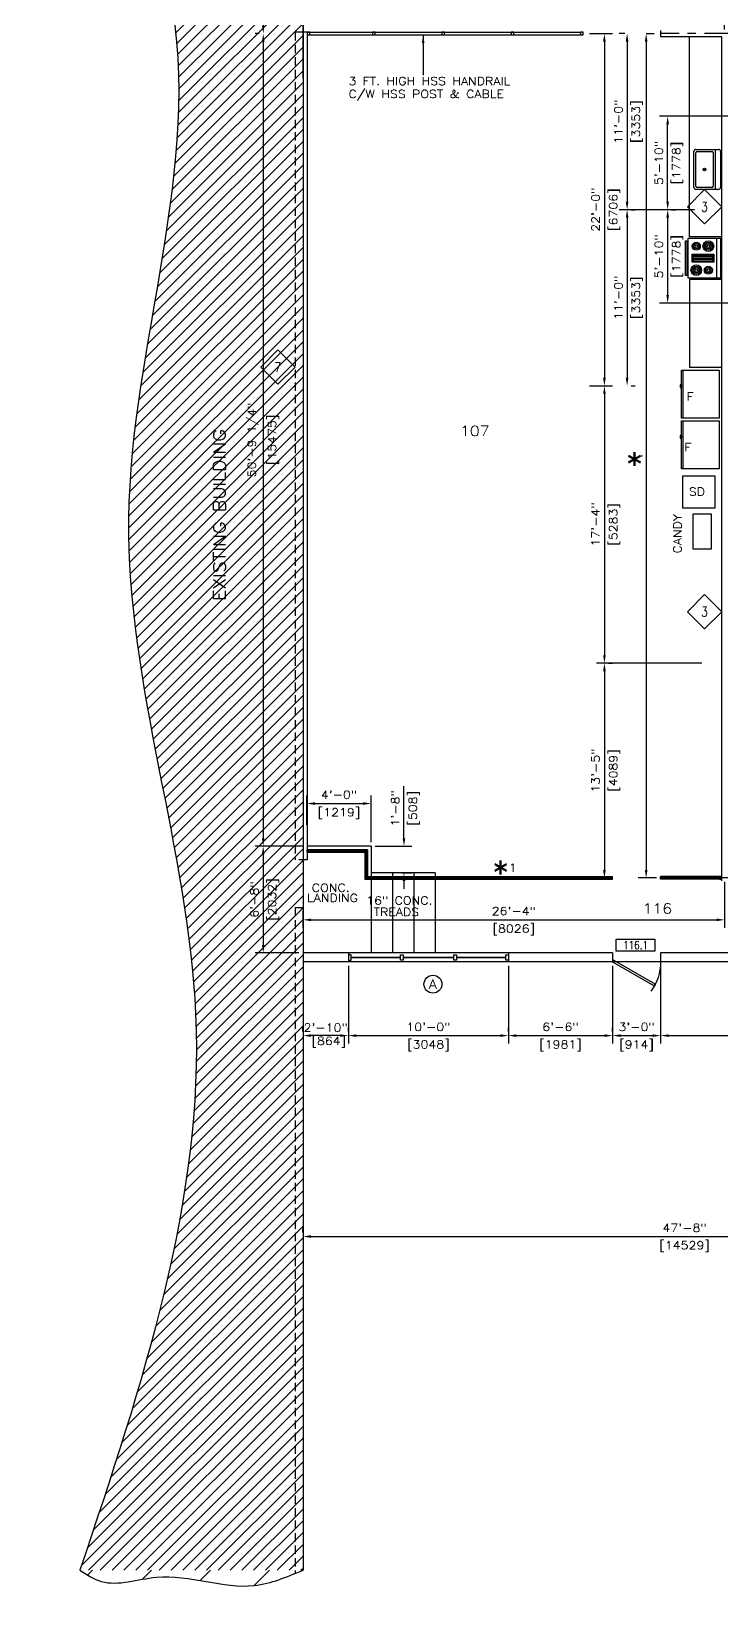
# Model space of a CAD drawing. Header units: inches. Extents: x -57 to 2699, y 7 to 1793.
# Drawn here: x -36 to 481, y 7 to 1181 of the extents above; entities that cross this region are included whole.
import ezdxf
from ezdxf.enums import TextEntityAlignment as Align

# ---------------------------------------------------------------- set-up
doc = ezdxf.new("R2010")
doc.units = ezdxf.units.IN
doc.header["$MEASUREMENT"] = 0
doc.linetypes.add('CENTER', pattern=[2, 1.25, -0.25, 0.25, -0.25])
doc.linetypes.add('HIDDEN', pattern=[0.375, 0.25, -0.125])
for name, color, linetype in [('Architectural_Floor_Plan_Door', 175, 'Continuous'), ('Architectural_Floor_Plan_Fridge', 141, 'Continuous'), ('Architectural_Floor_Plan_Sink', 11, 'Continuous'), ('Architectural_Floor_Plan_Stove', 142, 'Continuous'), ('Architectural_Floor_Plan_Wall', 152, 'Continuous'), ('Architectural_Flr_Plan_HandRail', 40, 'Continuous'), ('Architectural_Plan_Center', 134, 'CENTER'), ('Architectural_Plan_Dim', 40, 'Continuous'), ('Architectural_Plan_ExistBldg', 6, 'Continuous'), ('Architectural_Plan_Text1', 40, 'Continuous'), ('Architectural_Plan_WinSec', 40, 'Continuous'), ('L11', 11, 'Continuous'), ('L133', 133, 'Continuous'), ('L4', 150, 'Continuous'), ('TEXT2', 94, 'Continuous')]:
    doc.layers.add(name, color=color, linetype=linetype)
doc.styles.add('ROMANS-115', font='romans.shx', dxfattribs={"width": 1.15})
doc.styles.add('ROMANS-80', font='romans.shx', dxfattribs={"width": 0.8})
doc.styles.add('ROMANS80', font='romans.shx', dxfattribs={"width": 0.8})
doc.dimstyles.new('116-ROMANS-115-PS', dxfattribs={"dimscale": 96, "dimtxt": 0.0625, "dimasz": 0.0625, "dimexe": 0.0625, "dimexo": 0.03125, "dimgap": 0.03125, "dimtad": 1, "dimdec": 3, "dimrnd": 0.125, "dimzin": 1, "dimdsep": 46, "dimlunit": 4, "dimtxsty": 'ROMANS-115', "dimcen": 0.125, "dimclrd": 256, "dimclre": 256, "dimclrt": 256, "dimadec": 0, "dimazin": 0, "dimtfac": 1, "dimtdec": 3, "dimtofl": 0, "dimtmove": 0, "dimatfit": 0, "dimfxl": 1, "dimfrac": 2, "dimtolj": 1, "dimtzin": 0, "dimarcsym": 0})
pattern_1 = [(45, (213.3108, 1550.81681), (-0.088388348, 0.088388348), [])]

# ---------------------------------------------------------------- blocks, each defined once
blk = doc.blocks.new('Range-Oven - 30 in top')
for p, q in [((0, -3), (30, -3)), ((12, -6), (18, -6)), ((13, -20), (13, -6)), ((14, -6), (14, -20)), ((15, -20), (15, -6)), ((16, -6), (16, -20)), ((17, -20), (17, -6)), ((18, -20), (12, -20)), ((6, -24), (6, -25)), ((8, -25), (8, -24)), ((22, -25), (22, -24)), ((24, -24), (24, -25))]:
    blk.add_line(p, q)
for points in [[(0, -24), (0, 0), (30, 0), (30, -24)], [(12, -21), (12, -5), (18, -5), (18, -21)], [(2, -26), (2, -25), (28, -25), (28, -26)]]:
    blk.add_lwpolyline(points, close=True)
for centre, radius in [((6, -9), 4), ((6, -9), 3), ((6, -9), 2), ((6, -9), 1), ((24, -9), 3), ((24, -9), 2), ((24, -9), 1), ((6, -18), 3), ((6, -18), 2), ((6, -18), 1), ((24, -18), 4), ((24, -18), 3), ((24, -18), 2), ((24, -18), 1)]:
    blk.add_circle(centre, radius)
blk = doc.blocks.new('Refrigerator-2 door - 36 in top')
for p, q in [((0, -26.999999), (36, -26.999999)), ((11, -27.999999), (11, -28.999999)), ((11, -28.999999), (13, -28.999999)), ((12, -26.999999), (12, -28.999999)), ((13, -28.999999), (13, -27.999999))]:
    blk.add_line(p, q)
blk.add_lwpolyline([(0, -27.999999), (0, 0), (36, 0), (36, -27.999999)], close=True)
blk = doc.blocks.new('Sink-single - 30 in top')
blk.add_line((-15, -3.999996), (15, -3.999996))
for points in [[(-13.5, 0), (13.5, 0)], [(-15, -18.499996), (-15, -1.5)], [(-13.5, -17.499996), (-13.5, -6.499996)], [(-12.5, -5.499996), (12.5, -5.499996)], [(13.5, -6.499996), (13.5, -17.499996)], [(15, -1.5), (15, -18.499996)], [(13.5, -19.999996), (-13.5, -19.999996)], [(12.5, -18.499996), (-12.5, -18.499996)]]:
    blk.add_lwpolyline(points)
for radius in [1, 0.5]:
    blk.add_circle((0, -11.999996), radius)
for centre, radius, start, end in [((-13.5, -1.5), 1.5, 90, 180), ((-12.5, -6.499996), 1, 90, 180), ((12.5, -6.499996), 1, 0, 90), ((13.5, -1.5), 1.5, 0, 90), ((-13.5, -18.499996), 1.5, 180, 270), ((-12.5, -17.499996), 1, 180, 270), ((12.5, -17.499996), 1, 270, 0), ((13.5, -18.499996), 1.5, 270, 0)]:
    blk.add_arc(centre, radius, start, end)
blk = doc.blocks.new('Door - Left Hung 36 in.')
blk.add_lwpolyline([(0.8, -1.3), (0, 0), (31.2, 18), (31.9, 16.7)], close=True)
blk.add_arc((0, 0), 36, 0, 37.3101)
blk = doc.blocks.new('*D334')
at = {"layer": 'Architectural_Plan_Dim', "lineweight": -2, "transparency": 16777216}
for p, q in [((739.2, 372), (739.2, 271.2)), ((167.2, 280.2), (167.2, 283.2)), ((173.2, 277.2), (733.2, 277.2))]:
    blk.add_line(p, q, dxfattribs=at)
at = {"layer": 'Architectural_Plan_Dim', "transparency": 16777216}
for points in [[(173.2, 278.2), (173.2, 276.2), (167.2, 277.2)], [(733.2, 278.2), (733.2, 276.2), (739.2, 277.2)]]:
    blk.add_solid(points, dxfattribs=at)
at = {"layer": 'DEFPOINTS', "color": 0, "transparency": 16777216}
for p in [(739.2, 375), (167.2, 277.2), (739.2, 277.2)]:
    blk.add_point(p, dxfattribs=at)
at = {"layer": 'Architectural_Plan_Dim', "transparency": 16777216, "char_height": 6, "attachment_point": 5, "style": 'ROMANS-115'}
for s, insert in [('\\A1;47\'-8"', (453.2, 283.7)), ('\\A1;[14529]', (453.2, 269.6))]:
    blk.add_mtext(s, dxfattribs=dict(at, insert=insert))
blk = doc.blocks.new('*D339')
at = {"layer": 'Architectural_Plan_Dim', "lineweight": -2, "transparency": 16777216}
for p, q in [((134.4, 1227), (131.4, 1227)), ((137.4, 1221), (137.4, 1185)), ((134.4, 1179), (131.4, 1179))]:
    blk.add_line(p, q, dxfattribs=at)
at = {"layer": 'Architectural_Plan_Dim', "transparency": 16777216}
for points in [[(136.4, 1221), (138.4, 1221), (137.4, 1227)], [(136.4, 1185), (138.4, 1185), (137.4, 1179)]]:
    blk.add_solid(points, dxfattribs=at)
at = {"layer": 'DEFPOINTS', "color": 0, "transparency": 16777216}
for p in [(137.4, 1227), (137.4, 1179), (137.4, 1179)]:
    blk.add_point(p, dxfattribs=at)
at = {"layer": 'Architectural_Plan_Dim', "transparency": 16777216, "char_height": 6, "attachment_point": 5, "rotation": 90, "style": 'ROMANS-115'}
for s, insert in [('\\A1;4\'-0"', (130.8, 1203)), ('\\A1;[1219]', (145, 1203))]:
    blk.add_mtext(s, dxfattribs=dict(at, insert=insert))
blk = doc.blocks.new('*D340')
at = {"layer": 'Architectural_Plan_Dim', "lineweight": -2, "transparency": 16777216}
for p, q in [((134.4, 1179), (131.4, 1179)), ((137.4, 1173), (137.4, 575.8)), ((167.2, 569.8), (131.4, 569.8))]:
    blk.add_line(p, q, dxfattribs=at)
at = {"layer": 'Architectural_Plan_Dim', "transparency": 16777216}
for points in [[(136.4, 1173), (138.4, 1173), (137.4, 1179)], [(136.4, 575.8), (138.4, 575.8), (137.4, 569.8)]]:
    blk.add_solid(points, dxfattribs=at)
at = {"layer": 'DEFPOINTS', "color": 0, "transparency": 16777216}
for p in [(137.4, 1179), (137.4, 569.8), (170.2, 569.8)]:
    blk.add_point(p, dxfattribs=at)
at = {"layer": 'Architectural_Plan_Dim', "transparency": 16777216, "char_height": 6, "attachment_point": 5, "rotation": 90, "style": 'ROMANS-115'}
for s, insert in [('\\A1;50\'-9 1/4"', (129.8, 874.4)), ('\\A1;[15475]', (145, 874.4))]:
    blk.add_mtext(s, dxfattribs=dict(at, insert=insert))
blk = doc.blocks.new('*D341')
at = {"layer": 'Architectural_Plan_Dim', "lineweight": -2, "transparency": 16777216}
for p, q in [((134.4, 569.8), (131.4, 569.8)), ((137.4, 563.8), (137.4, 495.8)), ((164.2, 489.8), (131.4, 489.8))]:
    blk.add_line(p, q, dxfattribs=at)
at = {"layer": 'Architectural_Plan_Dim', "transparency": 16777216}
for points in [[(136.4, 563.8), (138.4, 563.8), (137.4, 569.8)], [(136.4, 495.8), (138.4, 495.8), (137.4, 489.8)]]:
    blk.add_solid(points, dxfattribs=at)
at = {"layer": 'DEFPOINTS', "color": 0, "transparency": 16777216}
for p in [(137.4, 569.8), (137.4, 489.8), (167.2, 489.8)]:
    blk.add_point(p, dxfattribs=at)
at = {"layer": 'Architectural_Plan_Dim', "transparency": 16777216, "char_height": 6, "attachment_point": 5, "rotation": 90, "style": 'ROMANS-115'}
for s, insert in [('\\A1;6\'-8"', (130.8, 529.8)), ('\\A1;[2032]', (145, 529.8))]:
    blk.add_mtext(s, dxfattribs=dict(at, insert=insert))
blk = doc.blocks.new('*D342')
at = {"layer": 'Architectural_Plan_Dim', "lineweight": -2, "transparency": 16777216}
for p, q in [((483.2, 543), (483.2, 508.6)), ((167.2, 521.3), (167.2, 508.6)), ((173.2, 514.6), (477.2, 514.6))]:
    blk.add_line(p, q, dxfattribs=at)
at = {"layer": 'Architectural_Plan_Dim', "transparency": 16777216}
for points in [[(173.2, 515.6), (173.2, 513.6), (167.2, 514.6)], [(477.2, 515.6), (477.2, 513.6), (483.2, 514.6)]]:
    blk.add_solid(points, dxfattribs=at)
at = {"layer": 'DEFPOINTS', "color": 0, "transparency": 16777216}
for p in [(483.2, 546), (167.2, 524.3), (483.2, 514.6)]:
    blk.add_point(p, dxfattribs=at)
at = {"layer": 'Architectural_Plan_Dim', "transparency": 16777216, "char_height": 6, "attachment_point": 5, "style": 'ROMANS-115'}
for s, insert in [('\\A1;26\'-4"', (325.2, 521.2)), ('\\A1;[8026]', (325.2, 507))]:
    blk.add_mtext(s, dxfattribs=dict(at, insert=insert))
blk = doc.blocks.new('*D344')
at = {"layer": 'Architectural_Plan_Dim', "lineweight": -2, "transparency": 16777216}
for p, q in [((382, 1179), (399.1, 1179)), ((393.1, 1173), (393.1, 921)), ((382, 915), (399.1, 915))]:
    blk.add_line(p, q, dxfattribs=at)
at = {"layer": 'Architectural_Plan_Dim', "transparency": 16777216}
for points in [[(392.1, 1173), (394.1, 1173), (393.1, 1179)], [(392.1, 921), (394.1, 921), (393.1, 915)]]:
    blk.add_solid(points, dxfattribs=at)
at = {"layer": 'DEFPOINTS', "color": 0, "transparency": 16777216}
for p in [(379, 1179), (379, 915), (393.1, 915)]:
    blk.add_point(p, dxfattribs=at)
at = {"layer": 'Architectural_Plan_Dim', "transparency": 16777216, "char_height": 6, "attachment_point": 5, "rotation": 90, "style": 'ROMANS-115'}
for s, insert in [('\\A1;22\'-0"', (386.5, 1047)), ('\\A1;[6706]', (400.7, 1047))]:
    blk.add_mtext(s, dxfattribs=dict(at, insert=insert))
blk = doc.blocks.new('*D345')
at = {"layer": 'Architectural_Plan_Dim', "lineweight": -2, "transparency": 16777216}
for p, q in [((393.1, 909), (393.1, 713)), ((396.1, 915), (399.1, 915)), ((466.2, 707), (387.1, 707))]:
    blk.add_line(p, q, dxfattribs=at)
at = {"layer": 'Architectural_Plan_Dim', "transparency": 16777216}
for points in [[(392.1, 909), (394.1, 909), (393.1, 915)], [(392.1, 713), (394.1, 713), (393.1, 707)]]:
    blk.add_solid(points, dxfattribs=at)
at = {"layer": 'DEFPOINTS', "color": 0, "transparency": 16777216}
for p in [(393.1, 915), (393.1, 707), (469.2, 707)]:
    blk.add_point(p, dxfattribs=at)
at = {"layer": 'Architectural_Plan_Dim', "transparency": 16777216, "char_height": 6, "attachment_point": 5, "rotation": 90, "style": 'ROMANS-115'}
for s, insert in [('\\A1;17\'-4"', (386.5, 811)), ('\\A1;[5283]', (400.7, 811))]:
    blk.add_mtext(s, dxfattribs=dict(at, insert=insert))
blk = doc.blocks.new('*D346')
at = {"layer": 'Architectural_Plan_Dim', "lineweight": -2, "transparency": 16777216}
for p, q in [((396.1, 707), (399.1, 707)), ((393.1, 701), (393.1, 552)), ((394.6, 546), (399.1, 546))]:
    blk.add_line(p, q, dxfattribs=at)
at = {"layer": 'Architectural_Plan_Dim', "transparency": 16777216}
for points in [[(392.1, 701), (394.1, 701), (393.1, 707)], [(392.1, 552), (394.1, 552), (393.1, 546)]]:
    blk.add_solid(points, dxfattribs=at)
at = {"layer": 'DEFPOINTS', "color": 0, "transparency": 16777216}
for p in [(393.1, 707), (391.6, 546), (393.1, 546)]:
    blk.add_point(p, dxfattribs=at)
at = {"layer": 'Architectural_Plan_Dim', "transparency": 16777216, "char_height": 6, "attachment_point": 5, "rotation": 90, "style": 'ROMANS-115'}
for s, insert in [('\\A1;13\'-5"', (386.5, 626.5)), ('\\A1;[4089]', (400.7, 626.5))]:
    blk.add_mtext(s, dxfattribs=dict(at, insert=insert))
blk = doc.blocks.new('*D347')
at = {"layer": 'Architectural_Plan_Dim', "lineweight": -2, "transparency": 16777216}
for p, q in [((167.2, 1212.6), (167.2, 1216.1)), ((173.2, 1210.1), (477.2, 1210.1)), ((483.2, 1182), (483.2, 1216.1))]:
    blk.add_line(p, q, dxfattribs=at)
at = {"layer": 'Architectural_Plan_Dim', "transparency": 16777216}
for points in [[(173.2, 1211.1), (173.2, 1209.1), (167.2, 1210.1)], [(477.2, 1211.1), (477.2, 1209.1), (483.2, 1210.1)]]:
    blk.add_solid(points, dxfattribs=at)
at = {"layer": 'DEFPOINTS', "color": 0, "transparency": 16777216}
for p in [(167.2, 1209.6), (483.2, 1210.1), (483.2, 1179)]:
    blk.add_point(p, dxfattribs=at)
at = {"layer": 'Architectural_Plan_Dim', "transparency": 16777216, "char_height": 6, "attachment_point": 5, "style": 'ROMANS-115'}
for s, insert in [('\\A1;26\'-4"', (325.2, 1216.7)), ('\\A1;[8026]', (325.2, 1202.5))]:
    blk.add_mtext(s, dxfattribs=dict(at, insert=insert))
blk = doc.blocks.new('*D362')
at = {"layer": 'Architectural_Plan_Dim', "lineweight": -2, "transparency": 16777216}
for p, q in [((408.5, 1179), (404.1, 1179)), ((410.1, 1173), (410.1, 1053)), ((460.5, 1047), (404.1, 1047))]:
    blk.add_line(p, q, dxfattribs=at)
at = {"layer": 'Architectural_Plan_Dim', "transparency": 16777216}
for points in [[(409.1, 1173), (411.1, 1173), (410.1, 1179)], [(409.1, 1053), (411.1, 1053), (410.1, 1047)]]:
    blk.add_solid(points, dxfattribs=at)
at = {"layer": 'DEFPOINTS', "color": 0, "transparency": 16777216}
for p in [(411.5, 1179), (410.1, 1047), (463.5, 1047)]:
    blk.add_point(p, dxfattribs=at)
at = {"layer": 'Architectural_Plan_Dim', "transparency": 16777216, "char_height": 6, "attachment_point": 5, "rotation": 90, "style": 'ROMANS-115'}
for s, insert in [('\\A1;11\'-0"', (403.6, 1113)), ('\\A1;[3353]', (417.7, 1113))]:
    blk.add_mtext(s, dxfattribs=dict(at, insert=insert))
blk = doc.blocks.new('*D363')
at = {"layer": 'Architectural_Plan_Dim', "lineweight": -2, "transparency": 16777216}
for p, q in [((413.1, 1047), (416.1, 1047)), ((410.1, 1041), (410.1, 921)), ((413.1, 915), (416.1, 915))]:
    blk.add_line(p, q, dxfattribs=at)
at = {"layer": 'Architectural_Plan_Dim', "transparency": 16777216}
for points in [[(409.1, 1041), (411.1, 1041), (410.1, 1047)], [(409.1, 921), (411.1, 921), (410.1, 915)]]:
    blk.add_solid(points, dxfattribs=at)
at = {"layer": 'DEFPOINTS', "color": 0, "transparency": 16777216}
for p in [(410.1, 1047), (410.1, 915), (410.1, 915)]:
    blk.add_point(p, dxfattribs=at)
at = {"layer": 'Architectural_Plan_Dim', "transparency": 16777216, "char_height": 6, "attachment_point": 5, "rotation": 90, "style": 'ROMANS-115'}
for s, insert in [('\\A1;11\'-0"', (403.6, 981)), ('\\A1;[3353]', (417.7, 981))]:
    blk.add_mtext(s, dxfattribs=dict(at, insert=insert))
blk = doc.blocks.new('*D371')
at = {"layer": 'Architectural_Plan_Dim', "lineweight": -2, "transparency": 16777216}
for p, q in [((557, 1117), (434.5, 1117)), ((440.5, 1053), (440.5, 1111)), ((443.5, 1047), (446.5, 1047))]:
    blk.add_line(p, q, dxfattribs=at)
at = {"layer": 'Architectural_Plan_Dim', "transparency": 16777216}
for points in [[(439.5, 1111), (441.5, 1111), (440.5, 1117)], [(439.5, 1053), (441.5, 1053), (440.5, 1047)]]:
    blk.add_solid(points, dxfattribs=at)
at = {"layer": 'DEFPOINTS', "color": 0, "transparency": 16777216}
for p in [(440.5, 1117), (560, 1117), (440.5, 1047)]:
    blk.add_point(p, dxfattribs=at)
at = {"layer": 'Architectural_Plan_Dim', "transparency": 16777216, "char_height": 6, "attachment_point": 5, "rotation": 90, "style": 'ROMANS-115'}
for s, insert in [('\\A1;5\'-10"', (433.9, 1082)), ('\\A1;[1778]', (448, 1082))]:
    blk.add_mtext(s, dxfattribs=dict(at, insert=insert))
blk = doc.blocks.new('*D372')
at = {"layer": 'Architectural_Plan_Dim', "lineweight": -2, "transparency": 16777216}
for p, q in [((442.1, 1047), (434.5, 1047)), ((440.5, 1041), (440.5, 983)), ((557, 977), (434.5, 977))]:
    blk.add_line(p, q, dxfattribs=at)
at = {"layer": 'Architectural_Plan_Dim', "transparency": 16777216}
for points in [[(439.5, 1041), (441.5, 1041), (440.5, 1047)], [(439.5, 983), (441.5, 983), (440.5, 977)]]:
    blk.add_solid(points, dxfattribs=at)
at = {"layer": 'DEFPOINTS', "color": 0, "transparency": 16777216}
for p in [(445.1, 1047), (440.5, 977), (560, 977)]:
    blk.add_point(p, dxfattribs=at)
at = {"layer": 'Architectural_Plan_Dim', "transparency": 16777216, "char_height": 6, "attachment_point": 5, "rotation": 90, "style": 'ROMANS-115'}
for s, insert in [('\\A1;5\'-10"', (433.9, 1012)), ('\\A1;[1778]', (448, 1012))]:
    blk.add_mtext(s, dxfattribs=dict(at, insert=insert))
blk = doc.blocks.new('Wall Number')
at = {"color": 5}
blk.add_lwpolyline([(-21.4, -21.4), (0, 0), (-21.4, 21.4), (-42.9, 0)], close=True, dxfattribs=at)
at = {"layer": 'TEXT2', "style": 'ROMANS80', "width": 0.8}
blk.add_attdef('WALL', text='', height=12, dxfattribs=at).set_placement((-21.6, -0.1), align=Align.MIDDLE)
blk = doc.blocks.new('Window')
at = {"layer": 'L11'}
blk.add_circle((0.436, 0.359), 0.0609, dxfattribs=at)
at = {"layer": 'L133', "style": 'ROMANS-80', "width": 1.15}
blk.add_attdef('WINDOW', text='', height=0.0625, dxfattribs=at).set_placement((0.436, 0.359), align=Align.MIDDLE)
blk = doc.blocks.new('*D407')
at = {"layer": 'Architectural_Plan_Dim', "lineweight": -2, "transparency": 16777216}
for p, q in [((435.2, 480), (435.2, 421.8)), ((585.2, 461.6), (585.2, 421.8)), ((441.2, 427.8), (579.2, 427.8))]:
    blk.add_line(p, q, dxfattribs=at)
at = {"layer": 'Architectural_Plan_Dim', "transparency": 16777216}
for points in [[(441.2, 428.8), (441.2, 426.8), (435.2, 427.8)], [(579.2, 428.8), (579.2, 426.8), (585.2, 427.8)]]:
    blk.add_solid(points, dxfattribs=at)
at = {"layer": 'DEFPOINTS', "color": 0, "transparency": 16777216}
for p in [(435.2, 483), (585.2, 464.6), (585.2, 427.8)]:
    blk.add_point(p, dxfattribs=at)
at = {"layer": 'Architectural_Plan_Dim', "transparency": 16777216, "char_height": 6, "attachment_point": 5, "style": 'ROMANS-115'}
for s, insert in [('\\A1;12\'-6"', (510.2, 434.3)), ('\\A1;[3810]', (510.2, 420.2))]:
    blk.add_mtext(s, dxfattribs=dict(at, insert=insert))
blk = doc.blocks.new('DOOR2')
at = {"layer": 'L4'}
for p, q in [((0, 13.2), (43.3, 13.2)), ((0, 0), (0, 13.2)), ((43.3, 0), (0, 0)), ((43.3, 13.2), (43.3, 0))]:
    blk.add_line(p, q, dxfattribs=at)
at = {"layer": 'L4', "style": 'ROMANS80', "width": 0.8}
blk.add_attdef('DOOR', text='', height=9, dxfattribs=at).set_placement((21.9, 6.7), align=Align.MIDDLE)
blk = doc.blocks.new('*D432')
at = {"layer": 'Architectural_Plan_Dim', "lineweight": -2, "transparency": 16777216}
for p, q in [((201.2, 480), (201.2, 421.8)), ((321.2, 480), (321.2, 421.8)), ((207.2, 427.8), (315.2, 427.8))]:
    blk.add_line(p, q, dxfattribs=at)
at = {"layer": 'Architectural_Plan_Dim', "transparency": 16777216}
for points in [[(207.2, 428.8), (207.2, 426.8), (201.2, 427.8)], [(315.2, 428.8), (315.2, 426.8), (321.2, 427.8)]]:
    blk.add_solid(points, dxfattribs=at)
at = {"layer": 'DEFPOINTS', "color": 0, "transparency": 16777216}
for p in [(201.2, 483), (321.2, 483), (321.2, 427.8)]:
    blk.add_point(p, dxfattribs=at)
at = {"layer": 'Architectural_Plan_Dim', "transparency": 16777216, "char_height": 6, "attachment_point": 5, "style": 'ROMANS-115'}
for s, insert in [('\\A1;10\'-0"', (261.2, 434.3)), ('\\A1;[3048]', (261.2, 420.2))]:
    blk.add_mtext(s, dxfattribs=dict(at, insert=insert))
blk = doc.blocks.new('*D433')
at = {"layer": 'Architectural_Plan_Dim', "lineweight": -2, "transparency": 16777216}
for p, q in [((399.2, 480), (399.2, 421.8)), ((435.2, 480), (435.2, 421.8)), ((405.2, 427.8), (429.2, 427.8))]:
    blk.add_line(p, q, dxfattribs=at)
at = {"layer": 'Architectural_Plan_Dim', "transparency": 16777216}
for points in [[(405.2, 428.8), (405.2, 426.8), (399.2, 427.8)], [(429.2, 428.8), (429.2, 426.8), (435.2, 427.8)]]:
    blk.add_solid(points, dxfattribs=at)
at = {"layer": 'DEFPOINTS', "color": 0, "transparency": 16777216}
for p in [(399.2, 483), (435.2, 483), (435.2, 427.8)]:
    blk.add_point(p, dxfattribs=at)
at = {"layer": 'Architectural_Plan_Dim', "transparency": 16777216, "char_height": 6, "attachment_point": 5, "style": 'ROMANS-115'}
for s, insert in [('\\A1;3\'-0"', (417.2, 434.3)), ('\\A1;[914]', (417.2, 420.2))]:
    blk.add_mtext(s, dxfattribs=dict(at, insert=insert))
blk = doc.blocks.new('*D434')
at = {"layer": 'Architectural_Plan_Dim', "lineweight": -2, "transparency": 16777216}
for p, q in [((321.2, 430.8), (321.2, 433.8)), ((327.2, 427.8), (393.2, 427.8)), ((399.2, 430.8), (399.2, 433.8))]:
    blk.add_line(p, q, dxfattribs=at)
at = {"layer": 'Architectural_Plan_Dim', "transparency": 16777216}
for points in [[(327.2, 428.8), (327.2, 426.8), (321.2, 427.8)], [(393.2, 428.8), (393.2, 426.8), (399.2, 427.8)]]:
    blk.add_solid(points, dxfattribs=at)
at = {"layer": 'DEFPOINTS', "color": 0, "transparency": 16777216}
for p in [(321.2, 427.8), (399.2, 427.8), (399.2, 427.8)]:
    blk.add_point(p, dxfattribs=at)
at = {"layer": 'Architectural_Plan_Dim', "transparency": 16777216, "char_height": 6, "attachment_point": 5, "style": 'ROMANS-115'}
for s, insert in [('\\A1;6\'-6"', (360.2, 434.3)), ('\\A1;[1981]', (360.2, 420.2))]:
    blk.add_mtext(s, dxfattribs=dict(at, insert=insert))
blk = doc.blocks.new('*D435')
at = {"layer": 'Architectural_Plan_Dim', "lineweight": -2, "transparency": 16777216}
for p, q in [((167.2, 430.8), (167.2, 433.8)), ((195.2, 427.8), (173.2, 427.8)), ((201.2, 430.8), (201.2, 433.8))]:
    blk.add_line(p, q, dxfattribs=at)
at = {"layer": 'Architectural_Plan_Dim', "transparency": 16777216}
for points in [[(173.2, 428.8), (173.2, 426.8), (167.2, 427.8)], [(195.2, 428.8), (195.2, 426.8), (201.2, 427.8)]]:
    blk.add_solid(points, dxfattribs=at)
at = {"layer": 'DEFPOINTS', "color": 0, "transparency": 16777216}
for p in [(167.2, 427.8), (167.2, 427.8), (201.2, 427.8)]:
    blk.add_point(p, dxfattribs=at)
at = {"layer": 'Architectural_Plan_Dim', "transparency": 16777216, "insert": (184.2, 427.8), "char_height": 6, "attachment_point": 5, "style": 'ROMANS-115'}
blk.add_mtext('\\A1;2\'-10"\\P [864]', dxfattribs=at)
blk = doc.blocks.new('*D436')
at = {"layer": 'Architectural_Plan_Dim', "lineweight": -2, "transparency": 16777216}
for p, q in [((424.5, 1179), (430.4, 1179)), ((424.4, 1173), (424.4, 552)), ((432.2, 546), (418.4, 546))]:
    blk.add_line(p, q, dxfattribs=at)
at = {"layer": 'Architectural_Plan_Dim', "transparency": 16777216}
for points in [[(423.4, 1173), (425.4, 1173), (424.4, 1179)], [(423.4, 552), (425.4, 552), (424.4, 546)]]:
    blk.add_solid(points, dxfattribs=at)
at = {"layer": 'DEFPOINTS', "color": 0, "transparency": 16777216}
for p in [(421.5, 1179), (424.4, 546), (435.2, 546)]:
    blk.add_point(p, dxfattribs=at)
at = {"layer": 'Architectural_Plan_Dim', "transparency": 16777216, "insert": (418.4, 862.5), "char_height": 6, "attachment_point": 5, "rotation": 90, "style": 'ROMANS-115'}
blk.add_mtext('\\A1;.', dxfattribs=at)
blk = doc.blocks.new('*D445')
at = {"layer": 'Architectural_Plan_Dim', "lineweight": -2, "transparency": 16777216}
for p, q in [((170.2, 585.9), (170.2, 607.8)), ((176.2, 601.8), (212.2, 601.8)), ((218.2, 572.8), (218.2, 607.8))]:
    blk.add_line(p, q, dxfattribs=at)
at = {"layer": 'Architectural_Plan_Dim', "transparency": 16777216}
for points in [[(176.2, 602.8), (176.2, 600.8), (170.2, 601.8)], [(212.2, 602.8), (212.2, 600.8), (218.2, 601.8)]]:
    blk.add_solid(points, dxfattribs=at)
at = {"layer": 'DEFPOINTS', "color": 0, "transparency": 16777216}
for p in [(218.2, 601.8), (170.2, 582.9), (218.2, 569.8)]:
    blk.add_point(p, dxfattribs=at)
at = {"layer": 'Architectural_Plan_Dim', "transparency": 16777216, "char_height": 6, "attachment_point": 5, "style": 'ROMANS-115'}
for s, insert in [('\\A1;4\'-0"', (194.2, 608.4)), ('\\A1;[1219]', (194.2, 594.2))]:
    blk.add_mtext(s, dxfattribs=dict(at, insert=insert))
blk = doc.blocks.new('*D446')
at = {"layer": 'Architectural_Plan_Dim', "lineweight": -2, "transparency": 16777216}
for p, q in [((242.9, 575.8), (242.9, 614.7)), ((221.2, 569.8), (248.9, 569.8)), ((241.1, 549.8), (248.9, 549.8)), ((242.9, 543.8), (242.9, 537.8))]:
    blk.add_line(p, q, dxfattribs=at)
at = {"layer": 'Architectural_Plan_Dim', "transparency": 16777216}
for points in [[(241.9, 575.8), (243.9, 575.8), (242.9, 569.8)], [(241.9, 543.8), (243.9, 543.8), (242.9, 549.8)]]:
    blk.add_solid(points, dxfattribs=at)
at = {"layer": 'DEFPOINTS', "color": 0, "transparency": 16777216}
for p in [(218.2, 569.8), (242.9, 569.8), (238.1, 549.8)]:
    blk.add_point(p, dxfattribs=at)
at = {"layer": 'Architectural_Plan_Dim', "transparency": 16777216, "char_height": 6, "attachment_point": 5, "rotation": 90, "style": 'ROMANS-115'}
for s, insert in [('\\A1;1\'-8"', (236.4, 598.2)), ('\\A1;[508]', (250.5, 598.2))]:
    blk.add_mtext(s, dxfattribs=dict(at, insert=insert))

msp = doc.modelspace()

# ---------------------------------------------------------------- hatches: boundary and pattern name
at = {"layer": 'Architectural_Flr_Plan_HandRail'}
h = msp.add_hatch(dxfattribs=at)
h.set_pattern_fill('ANSI31', color=256, style=0)
h.set_pattern_definition(pattern_1)
h.paths.add_polyline_path([(185.24017134, 567.00836199), (170.24017134, 567.00836199), (170.24017134, 565.00836199), (185.24017134, 565.00836199)])
h.paths.add_polyline_path([(215.49017134, 567.00836199), (185.24017134, 567.00836199), (185.24017134, 565.00836199), (213.49017134, 565.00836199), (213.49017134, 546.00836199), (218.24017134, 546.00836199), (218.24017134, 547.00836199), (215.49017134, 547.00836199)])
h.paths.add_polyline_path([(218.24017134, 546.00836199), (213.49017134, 546.00836199), (213.49017134, 545.00836199), (218.24017134, 545.00836199)])
h.paths.add_polyline_path([(234.24017134, 547.00836199), (218.24017134, 547.00836199), (218.24017134, 546.00836199), (234.24017134, 546.00836199)])
h.paths.add_polyline_path([(234.24017134, 546.00836199), (218.24017134, 546.00836199), (218.24017134, 545.00836199), (234.24017134, 545.00836199)])
h.paths.add_polyline_path([(250.24017134, 547.00836199), (234.24017134, 547.00836199), (234.24017134, 546.00836199), (250.24017134, 546.00836199)])
h.paths.add_polyline_path([(250.24017134, 546.00836199), (234.24017134, 546.00836199), (234.24017134, 545.00836199), (250.24017134, 545.00836199)])
h.paths.add_polyline_path([(266.24017134, 547.00836199), (250.24017134, 547.00836199), (250.24017134, 546.00836199), (266.24017134, 546.00836199)])
h.paths.add_polyline_path([(266.24017134, 546.00836199), (250.24017134, 546.00836199), (250.24017134, 545.00836199), (266.24017134, 545.00836199)])
h.paths.add_polyline_path([(370.24017134, 547.00836199), (266.24017134, 547.00836199), (266.24017134, 546.00836199), (370.24017134, 546.00836199)])
h.paths.add_polyline_path([(370.24017134, 546.00836199), (266.24017134, 546.00836199), (266.24017134, 545.00836199), (370.24017134, 545.00836199)])
h.paths.add_polyline_path([(399.24017134, 547.00836199), (370.24017134, 547.00836199), (370.24017134, 546.00836199), (399.24017134, 546.00836199)])
h.paths.add_polyline_path([(399.24017134, 546.00836199), (370.24017134, 546.00836199), (370.24017134, 545.00836199), (399.24017134, 545.00836199)])
h = msp.add_hatch(dxfattribs=at)
h.set_pattern_fill('ANSI31', color=256, style=0)
h.set_pattern_definition(pattern_1)
h.paths.add_polyline_path([(480.99017134, 547.00836199), (435.24017134, 547.00836199), (435.24017134, 546.00836199), (480.99017134, 546.00836199)])
h.paths.add_polyline_path([(480.99017134, 546.00836199), (435.24017134, 546.00836199), (435.24017134, 545.00836199), (480.99017134, 545.00836199)])
at = {"layer": 'Architectural_Plan_ExistBldg', "true_color": 0xf1eb1f}
h = msp.add_hatch(dxfattribs=at)
h.set_pattern_fill('LINE,_O', color=2, scale=50, angle=45)
h.set_pattern_definition([(45, (213.311, 1550.817), (-4.419417, 4.419417), [])])
edge = h.paths.add_edge_path()
edge.add_line((167.24017134, 1611.00836199), (48.9475408, 1611.00836199))
edge.add_spline(control_points=[(48.9475408, 1611.00836199), (27.62261769, 1567.61591676), (-36.3852047, 1437.37132395), (131.13253618, 1172.58906786), (-13.80212867, 821.5100255), (133.88602795, 426.39219374), (46.51391269, 165.7599925), (0, 27.00836199)], knot_values=[0, 0, 0, 0, 139.1107413492, 417.5478419587, 812.9975743998, 1187.4380332282, 1613.7096192227, 1613.7096192227, 1613.7096192227, 1613.7096192227], degree=3, periodic=0)
edge.add_line((0, 27.00836199), (167.24017134, 27.00836199))
edge.add_line((167.24017134, 27.00836199), (167.24017134, 1611.00836199))
at = {"layer": 'Architectural_Plan_ExistBldg'}
h = msp.add_hatch(dxfattribs=at)
h.set_pattern_fill('LINE,_O', color=251, scale=250, angle=45)
h.set_pattern_definition([(45, (211.995, 1555.394), (-22.0971, 22.0971), [])])
edge = h.paths.add_edge_path()
edge.add_spline(control_points=[(0, 27.00836199), (5.26959943, 23.62925507), (22.53039544, 12.56084733), (68.85337061, 30.23105273), (119.83152676, 7.15522667), (155.19545866, 21.9644441), (167.24017134, 27.00836199)], knot_values=[0, 0, 0, 0, 18.170438689, 59.5180411027, 133.3076109137, 171.4209867859, 171.4209867859, 171.4209867859, 171.4209867859], degree=3, periodic=0)
edge.add_line((167.24017134, 27.00836199), (0, 27.00836199))

# ---------------------------------------------------------------- linework, layer by layer
at = {"layer": 'Architectural_Floor_Plan_Fridge'}
for points in [[(475.95222011, 823.33094372), (451.75794964, 823.33094372), (451.75794964, 847.49598736), (475.95222011, 847.49598736)], [(473.22060906, 792.53999961), (459.56255381, 792.53999961), (459.56255381, 819.04359395), (473.22060906, 819.04359395)]]:
    msp.add_lwpolyline(points, close=True, dxfattribs=at)
at = {"layer": 'Architectural_Floor_Plan_Sink'}
for p, q in [((456.99017134, 1026.63336199), (456.99017134, 1176.63336199)), ((480.99017134, 1026.63336199), (456.99017134, 1026.63336199)), ((456.99017134, 994.63336199), (456.99017134, 928.63336199)), ((480.99017134, 994.63336199), (456.99017134, 994.63336199)), ((480.99017134, 928.63336199), (456.99017134, 928.63336199))]:
    msp.add_line(p, q, dxfattribs=at)
at = {"layer": 'Architectural_Floor_Plan_Wall', "linetype": 'HIDDEN', "ltscale": 25}
for p, q in [((161.24017134, 1180.00836199), (161.24017134, 559.63087528)), ((167.24017134, 1180.00836199), (161.24017134, 1180.00836199)), ((170.24017134, 559.63087528), (161.24017134, 559.63087528)), ((161.24017134, 523.63087528), (161.24017134, 24.51298431)), ((167.24017134, 523.63087528), (161.24017134, 523.63087528))]:
    msp.add_line(p, q, dxfattribs=at)
at = {"layer": 'Architectural_Floor_Plan_Wall'}
for p, q in [((170.24017134, 1180.00836199), (167.24017134, 1180.00836199)), ((170.24017134, 1180.00836199), (170.24017134, 559.63087528)), ((435.24017134, 1181.38336199), (435.24017134, 1176.63336199)), ((480.99017134, 1176.63336199), (435.24017134, 1176.63336199)), ((480.99017134, 543.75836199), (480.99017134, 1176.63336199)), ((167.24017134, 1169.38336199), (167.24017134, 579.75836199)), ((218.24017134, 569.75836199), (170.24017134, 569.75836199)), ((218.24017134, 569.75836199), (218.24017134, 489.75836199)), ((266.24017134, 549.75836199), (218.24017134, 549.75836199)), ((234.24017134, 549.75836199), (234.24017134, 489.75836199)), ((250.24017134, 549.75836199), (250.24017134, 489.75836199)), ((266.24017134, 549.75836199), (266.24017134, 489.75836199)), ((167.24017134, 523.63087528), (167.24017134, 489.75836199)), ((399.24017134, 489.75836199), (167.24017134, 489.75836199)), ((167.24017134, 489.50836199), (167.24017134, 483.00836199)), ((733.99017134, 483.00836199), (167.24017134, 483.00836199)), ((201.24017134, 489.75836199), (201.24017134, 483.00836199)), ((201.24017134, 489.50836199), (201.24017134, 483.00836199)), ((321.24017134, 489.75836199), (321.24017134, 483.00836199)), ((399.24017134, 489.75836199), (399.24017134, 483.00836199)), ((559.11517134, 489.75836199), (435.24017134, 489.75836199)), ((435.24017134, 489.75836199), (435.24017134, 483.00836199))]:
    msp.add_line(p, q, dxfattribs=at)
at = {"layer": 'Architectural_Flr_Plan_HandRail'}
for p, q in [((170.24017134, 1180.00836199), (375.24017134, 1180.00836199)), ((170.24017134, 1178.00836199), (375.24017134, 1178.00836199)), ((215.49017134, 567.00836199), (170.24017134, 567.00836199)), ((170.24017134, 567.00836199), (170.24017134, 565.00836199)), ((213.49017134, 565.00836199), (170.24017134, 565.00836199)), ((213.49017134, 565.00836199), (213.49017134, 545.00836199)), ((215.49017134, 567.00836199), (215.49017134, 547.00836199)), ((213.49017134, 545.00836199), (399.24017134, 545.00836199)), ((215.49017134, 547.00836199), (399.24017134, 547.00836199)), ((399.24017134, 545.00836199), (399.24017134, 547.00836199)), ((435.24017134, 545.00836199), (435.24017134, 547.00836199)), ((480.99017134, 547.00836199), (435.24017134, 547.00836199)), ((480.99017134, 545.00836199), (435.24017134, 545.00836199)), ((480.99017134, 545.00836199), (480.99017134, 547.00836199))]:
    msp.add_line(p, q, dxfattribs=at)
for points in [[(170.24017134, 1178.00836199), (172.24017134, 1178.00836199), (172.24017134, 1180.00836199), (170.24017134, 1180.00836199)], [(219.24017134, 1178.00836199), (221.24017134, 1178.00836199), (221.24017134, 1180.00836199), (219.24017134, 1180.00836199)], [(271.24017134, 1178.00836199), (273.24017134, 1178.00836199), (273.24017134, 1180.00836199), (271.24017134, 1180.00836199)], [(323.24017134, 1178.00836199), (325.24017134, 1178.00836199), (325.24017134, 1180.00836199), (323.24017134, 1180.00836199)], [(375.24017134, 1178.00836199), (377.24017134, 1178.00836199), (377.24017134, 1180.00836199), (375.24017134, 1180.00836199)]]:
    msp.add_lwpolyline(points, close=True, dxfattribs=at)
at = {"layer": 'Architectural_Plan_Center', "ltscale": 25}
for p, q in [((749.24017134, 1179.00836199), (435.24017134, 1179.00836199)), ((399.24017134, 546.00836199), (213.65463226, 546.00836199)), ((662.55819082, 546.00836199), (435.24017134, 546.00836199))]:
    msp.add_line(p, q, dxfattribs=at)
at = {"layer": 'Architectural_Plan_Dim'}
msp.add_line((167.24017134, 1145.5411728), (167.24017134, 1296.02297035), dxfattribs=at)
at = {"layer": 'Architectural_Plan_ExistBldg'}
msp.add_line((167.24017134, 1611.00836199), (167.24017134, 27.00836199), dxfattribs=at)
for points in [[(48.9475408, 1611.00836199), (1.62704069, 1480.19334516), (67.41187863, 1209.63914709), (36.45430446, 815.4030256), (86.76035941, 444.35726287), (0, 27.00836199)], [(0, 27.00836199), (16.12765679, 18.63796603), (57.35972716, 21.72675201), (130.89025291, 15.54918005), (167.24017134, 27.00836199)]]:
    msp.add_spline(points, degree=3, dxfattribs=at)
at = {"layer": 'Architectural_Plan_WinSec'}
for p, q in [((240.24017134, 486.44586199), (203.24017134, 486.44586199)), ((240.24017134, 486.07086199), (203.24017134, 486.07086199)), ((280.24017134, 486.44586199), (242.24017134, 486.44586199)), ((280.24017134, 486.07086199), (242.24017134, 486.07086199)), ((319.24017134, 486.44586199), (282.24017134, 486.44586199)), ((319.24017134, 486.07086199), (282.24017134, 486.07086199))]:
    msp.add_line(p, q, dxfattribs=at)
for points in [[(201.24017134, 484.25836199), (203.24017134, 484.25836199), (203.24017134, 488.25836199), (201.24017134, 488.25836199)], [(242.24017134, 484.25836199), (240.24017134, 484.25836199), (240.24017134, 488.25836199), (242.24017134, 488.25836199)], [(242.24017134, 484.25836199), (240.24017134, 484.25836199), (240.24017134, 488.25836199), (242.24017134, 488.25836199)], [(282.24017134, 484.25836199), (280.24017134, 484.25836199), (280.24017134, 488.25836199), (282.24017134, 488.25836199)], [(321.24017134, 484.25836199), (319.24017134, 484.25836199), (319.24017134, 488.25836199), (321.24017134, 488.25836199)]]:
    msp.add_lwpolyline(points, close=True, dxfattribs=at)

# ---------------------------------------------------------------- block references
at = {"layer": 'Architectural_Floor_Plan_Door', "xscale": -1, "rotation": 180}
msp.add_blockref('Door - Left Hung 36 in.', (399.24017134, 483.00836199), dxfattribs=at)
at = {"layer": 'Architectural_Floor_Plan_Fridge', "rotation": 270}
for p in [(478.99017134, 926.63336199), (478.99017134, 888.63336199)]:
    msp.add_blockref('Refrigerator-2 door - 36 in top', p, dxfattribs=at)
at = {"layer": 'Architectural_Floor_Plan_Sink', "rotation": 270}
msp.add_blockref('Sink-single - 30 in top', (480.13625986, 1077.21504377), dxfattribs=at)
at = {"layer": 'Architectural_Floor_Plan_Stove', "rotation": 270}
msp.add_blockref('Range-Oven - 30 in top', (479.99017134, 1025.63336199), dxfattribs=at)
at = {"layer": 'Architectural_Plan_Dim', "xscale": 0.5999999998774584, "yscale": 0.5999999998774584, "zscale": 0.5999999998774584}
for p, values in [((480.99017134, 1049.17661293), {'WALL': '3'}), ((161.24017134, 929.0107419), {'WALL': '7'}), ((480.99017134, 745.6073161), {'WALL': '3'})]:
    msp.add_blockref('Wall Number', p, dxfattribs=at).add_auto_attribs(values)
at = {"layer": 'Architectural_Plan_Text1'}
for name, p, xscale, yscale, zscale, values in [('DOOR2', (401.85296452, 491.22444015), 0.6679199998636626, 0.6679199998636626, 0.6679199998636626, {'DOOR': '116.1'}), ('Window', (216.46804162, 426.73065515), 110.3999999774586, 110.3999999774586, 110.3999999774586, {'WINDOW': 'A'})]:
    msp.add_blockref(name, p, dxfattribs=dict(at, xscale=xscale, yscale=yscale, zscale=zscale)).add_auto_attribs(values)

# ---------------------------------------------------------------- texts
at = {"layer": 'Architectural_Flr_Plan_HandRail', "style": 'ROMANS-115', "width": 1.15}
for s, p in [('CONC.', (173.82492343, 535.65012768)), ('LANDING', (170.23518559, 527.98880984)), ('16" CONC. ', (214.57207215, 526.1097457)), ('TREADS', (220.2141107, 517.49438859))]:
    msp.add_text(s, height=5.999999999, dxfattribs=at).set_placement(p)
at = {"layer": 'Architectural_Plan_Dim', "style": 'ROMANS-115', "width": 1.15}
for s, height, p in [('3 FT. HIGH HSS HANDRAIL', 5.9999999988, (201.33115947, 1140.45947217)), ('C/W HSS POST & CABLE', 5.9999999988, (201.33115947, 1130.74518646)), ('*', 18, (408.52723993, 847.14203882)), ('*', 18, (308.20365331, 540.99726737))]:
    msp.add_text(s, height=height, dxfattribs=at).set_placement(p)
at = {"layer": 'Architectural_Plan_Text1', "style": 'ROMANS-115', "width": 1.15}
for s, height, p in [('F', 6, (454.71123216, 903.88276508)), ('F', 6, (453.00263569, 865.91252926)), ('SD', 5.999999999, (456.37964806, 832.6352344)), ('1', 6, (321.38894521, 550.69212936))]:
    msp.add_text(s, height=height, dxfattribs=at).set_placement(p)
at = {"layer": 'Architectural_Plan_Text1', "color": 82, "style": 'ROMANS-115', "width": 1.15}
msp.add_text('EXISTING BUILDING', height=9, rotation=90, dxfattribs=at).set_placement((109.05682774, 753.7936441))
at = {"layer": 'Architectural_Plan_Text1', "color": 71, "style": 'ROMANS-115', "width": 1.15}
for s, p in [('107', (284.81782699, 877.35800902)), ('116', (421.74320044, 519.3399488))]:
    msp.add_text(s, height=7.499999998, dxfattribs=at).set_placement(p)
at = {"layer": 'Architectural_Plan_Text1', "style": 'ROMANS-115', "width": 1.15}
msp.add_text('CANDY', height=5.999999999, rotation=90, dxfattribs=at).set_placement((450.79545156, 789.27418662))

# ---------------------------------------------------------------- dimensions: what is measured, and where the dimension line sits
at = {"layer": 'Architectural_Plan_Dim'}
for base, p1, p2, angle, picture, middle in [((137.3931723494, 1179.0083619908), (137.3931723494, 1227.0083619908), (137.3931723494, 1179.0083619908), 90, '*D339', (137.3931723494, 1203.0083619908)), ((137.3931723494, 569.7583619908), (137.3931723494, 1179.0083619908), (170.2401713391, 569.7583619908), 90, '*D340', (137.3931723494, 874.3833619908)), ((393.1136516236, 915.0083619908), (379.0457110937, 1179.0083619908), (379.0457110937, 915.0083619908), 90, '*D344', (393.1136516236, 1047.0083619908)), ((410.141383857, 1047.0083619908), (411.4815191238, 1179.0083619908), (463.5104802292, 1047.0083619908), 90, '*D362', (410.141383857, 1113.0083619908)), ((440.4535541818, 1117.0083619908), (440.4535541818, 1047.0083619908), (559.9901713391, 1117.0083619908), 90, '*D371', (440.4535541818, 1082.0083619908)), ((410.141383857, 915.0083619908), (410.141383857, 1047.0083619908), (410.141383857, 915.0083619908), 90, '*D363', (410.141383857, 981.0083619908)), ((440.4535541818, 977.0083619908), (445.0837518258, 1047.0083619908), (559.9901713391, 977.0083619908), 270, '*D372', (440.4535541818, 1012.0083619908)), ((393.1136516236, 707.0083619908), (393.1136516236, 915.0083619908), (469.2401713391, 707.0083619908), 90, '*D345', (393.1136516236, 811.0083619908)), ((393.1136516236, 546.0083619908), (393.1136516236, 707.0083619908), (391.6440115241, 546.0083619908), 90, '*D346', (393.1136516236, 626.5083619908)), ((242.9396927435, 569.7583619908), (238.1269361844, 549.7583619908), (218.2401713391, 569.7583619908), 90, '*D446', (242.9396927435, 598.2297905622)), ((137.3931723494, 489.7583619908), (137.3931723494, 569.7583619908), (167.2401713391, 489.7583619908), 90, '*D341', (137.3931723494, 529.7583619908))]:
    dim = msp.add_linear_dim(base=base, p1=p1, p2=p2, angle=angle, dimstyle='116-ROMANS-115-PS', override={"dimdec": 6, "dimlfac": -192, "dimrnd": 0, "dimpost": '\\X', "dimtdec": 6}, dxfattribs=at)
    dim.commit()
    dim.dimension.update_dxf_attribs({"geometry": picture, "text_midpoint": middle})
for base, p1, p2, picture, middle in [((483.2401713391, 1210.0877328796), (167.2401713391, 1209.6473534252), (483.2401713391, 1179.0083619908), '*D347', (325.2401713391, 1210.0877328796)), ((218.2401713391, 601.8097826781), (170.2401713391, 582.9289706899), (218.2401713391, 569.7583619908), '*D445', (194.2401713391, 601.8097826781)), ((483.2401713391, 514.5846315748), (167.2401713391, 524.2591712089), (483.2401713391, 546.0083619908), '*D342', (325.2401713391, 514.5846315748)), ((321.2401713391, 427.7526302396), (201.2401713391, 483.0083619908), (321.2401713391, 483.0083619908), '*D432', (261.2401713391, 427.7526302396)), ((435.2401713391, 427.7526302396), (399.2401713391, 483.0083619908), (435.2401713391, 483.0083619908), '*D433', (417.2401713391, 427.7526302396)), ((585.2401713391, 427.7526302396), (435.2401713391, 483.0083619908), (585.2401713391, 464.5515655852), '*D407', (510.2401713391, 427.7526302396)), ((399.2401713391, 427.7526302396), (321.2401713391, 427.7526302396), (399.2401713391, 427.7526302396), '*D434', (360.2401713391, 427.7526302396)), ((739.2401713391, 277.1533204639), (167.2401713391, 277.1533204639), (739.2401713391, 375.0083619908), '*D334', (453.2401713391, 277.1533204639))]:
    dim = msp.add_linear_dim(base=base, p1=p1, p2=p2, dimstyle='116-ROMANS-115-PS', override={"dimdec": 6, "dimlfac": -192, "dimrnd": 0, "dimpost": '\\X', "dimtdec": 6}, dxfattribs=at)
    dim.commit()
    dim.dimension.update_dxf_attribs({"geometry": picture, "text_midpoint": middle})
dim = msp.add_linear_dim(base=(424.39587179, 546.00836199), p1=(421.5178672, 1179.00836199), p2=(435.24017134, 546.00836199), angle=90, text='.', dimstyle='116-ROMANS-115-PS', override={"dimdec": 6, "dimlfac": -192, "dimrnd": 0, "dimpost": '\\X', "dimtdec": 6}, dxfattribs=at)
dim.commit()
dim.dimension.update_dxf_attribs({"geometry": '*D436', "text_midpoint": (424.39587179, 862.50836199), "dimtype": 160})
dim = msp.add_linear_dim(base=(167.2401713391, 427.7526302396), p1=(201.2401713391, 427.7526302396), p2=(167.2401713391, 427.7526302396), dimstyle='116-ROMANS-115-PS', override={"dimdec": 6, "dimlfac": -192, "dimrnd": 0, "dimpost": '\\X', "dimtdec": 6}, dxfattribs=at)
dim.commit()
dim.dimension.update_dxf_attribs({"geometry": '*D435', "text_midpoint": (184.2401713391, 427.7526302396), "dimtype": 160})

# ---------------------------------------------------------------- leaders
msp.add_leader([(257.28477055, 1178.00836199), (257.28477055, 1147.96237788)], dimstyle='116-ROMANS-115-PS', override={"dimdec": 6, "dimlfac": -192, "dimrnd": 0, "dimpost": '\\X', "dimtdec": 6}, dxfattribs=at)

doc.saveas('drawing.dxf')
